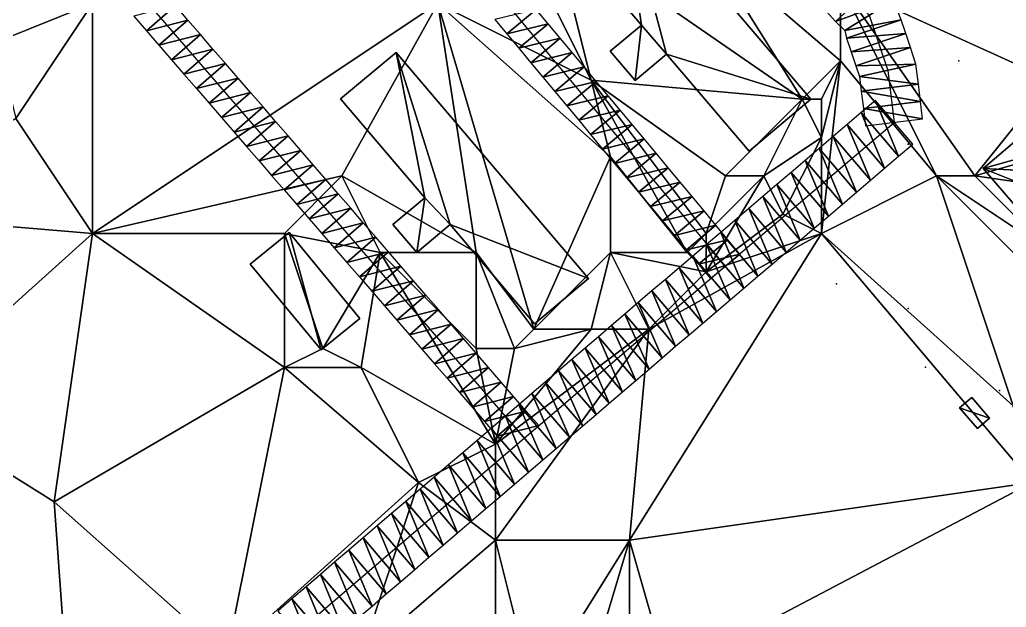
# Model space of a CAD drawing. Header units: metres. Extents: x -1103 to 901, y -902 to 905.
# Drawn here: x -311.6 to -208.7, y 645 to 706.3 of the extents above; entities that cross this region are included whole.
import ezdxf

# ---------------------------------------------------------------- set-up
doc = ezdxf.new("R2010")
doc.units = ezdxf.units.M
for name, color, linetype in [('OSM_BUILDING_FOOTPRINTS', 7, 'CONTINUOUS'), ('OSM_BUILDING_ROOFS', 1, 'CONTINUOUS'), ('OSM_BUILDING_WALLS', 8, 'CONTINUOUS'), ('OSM_ROAD_AXES', 2, 'CONTINUOUS'), ('OSM_ROAD_SURFACE', 9, 'CONTINUOUS'), ('OSM_TERRAIN', 3, 'CONTINUOUS'), ('OSM_TREES', 3, 'CONTINUOUS')]:
    doc.layers.add(name, color=color, linetype=linetype)

msp = doc.modelspace()

# ---------------------------------------------------------------- linework, layer by layer
at = {"layer": 'OSM_BUILDING_FOOTPRINTS'}
for points in [[(-255.62, 716.16, 8.9), (-249.16, 721.58, 8.9), (-229.11, 698, 8.9), (-235.54, 692.6, 8.9), (-244.15, 702.72, 8.9), (-247.43, 699.97, 8.9), (-250.02, 703.01, 8.9), (-246.75, 705.75, 8.9), (-255.62, 716.16, 8.9)], [(-278.14, 698.03, 10.08), (-272.35, 702.89, 10.08), (-252.28, 679.31, 10.08), (-257.92, 674.58, 10.08), (-266.72, 684.92, 10.08), (-270.19, 682.01, 10.08), (-272.68, 684.92, 10.08), (-269.36, 687.7, 10.08), (-278.14, 698.03, 10.08)], [(-211.13, 690.79, 6.24), (-199.08, 701.03, 6.24), (-194.35, 695.52, 6.24), (-200.54, 690.27, 6.24), (-195.64, 684.58, 6.24), (-201.5, 679.61, 6.24), (-211.13, 690.79, 6.24)], [(-287.56, 680.81, 10.57), (-283.52, 684.09, 10.57), (-276.15, 675.11, 10.57), (-280.18, 671.84, 10.57), (-287.56, 680.81, 10.57)], [(-212.32, 666.87, 8.24), (-210.47, 664.71, 8.24), (-211.73, 663.64, 8.24), (-213.58, 665.81, 8.24), (-212.32, 666.87, 8.24)]]:
    msp.add_polyline3d(points, close=True, dxfattribs=at)
at = {"layer": 'OSM_BUILDING_ROOFS'}
for points in [[(-249.16, 721.58, 17.3), (-255.62, 716.16, 17.3), (-246.75, 705.75, 17.3)], [(-244.15, 702.72, 17.3), (-229.11, 698, 17.3), (-249.16, 721.58, 17.3)], [(-244.15, 702.72, 17.3), (-249.16, 721.58, 17.3), (-246.75, 705.75, 17.3)], [(-246.75, 705.75, 17.3), (-250.02, 703.01, 17.3), (-247.43, 699.97, 17.3)], [(-246.75, 705.75, 17.3), (-247.43, 699.97, 17.3), (-244.15, 702.72, 17.3)], [(-272.35, 702.89, 18.48), (-278.14, 698.03, 18.48), (-269.36, 687.7, 18.48)], [(-266.72, 684.92, 18.48), (-252.28, 679.31, 18.48), (-272.35, 702.89, 18.48)], [(-266.72, 684.92, 18.48), (-272.35, 702.89, 18.48), (-269.36, 687.7, 18.48)], [(-244.15, 702.72, 17.3), (-235.54, 692.6, 17.3), (-229.11, 698, 17.3)], [(-211.13, 690.79, 11.44), (-194.35, 695.52, 11.44), (-199.08, 701.03, 11.44)], [(-211.13, 690.79, 11.44), (-200.54, 690.27, 11.44), (-194.35, 695.52, 11.44)], [(-211.13, 690.79, 11.44), (-201.5, 679.61, 11.44), (-195.64, 684.58, 11.44)], [(-211.13, 690.79, 11.44), (-195.64, 684.58, 11.44), (-200.54, 690.27, 11.44)], [(-269.36, 687.7, 18.48), (-272.68, 684.92, 18.48), (-270.19, 682.01, 18.48)], [(-269.36, 687.7, 18.48), (-270.19, 682.01, 18.48), (-266.72, 684.92, 18.48)], [(-266.72, 684.92, 18.48), (-257.92, 674.58, 18.48), (-252.28, 679.31, 18.48)], [(-283.52, 684.09, 15.78), (-287.56, 680.81, 15.78), (-280.18, 671.84, 15.78)], [(-283.52, 684.09, 15.78), (-280.18, 671.84, 15.78), (-276.15, 675.11, 15.78)], [(-210.47, 664.71, 18.24), (-212.32, 666.87, 18.24), (-213.58, 665.81, 18.24)], [(-210.47, 664.71, 18.24), (-213.58, 665.81, 18.24), (-211.73, 663.64, 18.24)]]:
    msp.add_3dface(points, dxfattribs=at)
at = {"layer": 'OSM_BUILDING_WALLS'}
for points in [[(-229.11, 698, 8.9), (-249.16, 721.58, 8.9), (-249.16, 721.58, 17.3)], [(-229.11, 698, 8.9), (-249.16, 721.58, 17.3), (-229.11, 698, 17.3)], [(-255.62, 716.16, 8.9), (-246.75, 705.75, 8.9), (-246.75, 705.75, 17.3)], [(-255.62, 716.16, 8.9), (-246.75, 705.75, 17.3), (-255.62, 716.16, 17.3)], [(-246.75, 705.75, 8.9), (-250.02, 703.01, 8.9), (-250.02, 703.01, 17.3)], [(-246.75, 705.75, 8.9), (-250.02, 703.01, 17.3), (-246.75, 705.75, 17.3)], [(-272.35, 702.89, 10.08), (-278.14, 698.03, 10.08), (-278.14, 698.03, 18.48)], [(-272.35, 702.89, 10.08), (-278.14, 698.03, 18.48), (-272.35, 702.89, 18.48)], [(-252.28, 679.31, 10.08), (-272.35, 702.89, 10.08), (-272.35, 702.89, 18.48)], [(-252.28, 679.31, 10.08), (-272.35, 702.89, 18.48), (-252.28, 679.31, 18.48)], [(-250.02, 703.01, 8.9), (-247.43, 699.97, 8.9), (-247.43, 699.97, 17.3)], [(-250.02, 703.01, 8.9), (-247.43, 699.97, 17.3), (-250.02, 703.01, 17.3)], [(-247.43, 699.97, 8.9), (-244.15, 702.72, 8.9), (-244.15, 702.72, 17.3)], [(-247.43, 699.97, 8.9), (-244.15, 702.72, 17.3), (-247.43, 699.97, 17.3)], [(-244.15, 702.72, 8.9), (-235.54, 692.6, 8.9), (-235.54, 692.6, 17.3)], [(-244.15, 702.72, 8.9), (-235.54, 692.6, 17.3), (-244.15, 702.72, 17.3)], [(-199.08, 701.03, 6.24), (-211.13, 690.79, 6.24), (-211.13, 690.79, 11.44)], [(-199.08, 701.03, 6.24), (-211.13, 690.79, 11.44), (-199.08, 701.03, 11.44)], [(-278.14, 698.03, 10.08), (-269.36, 687.7, 10.08), (-269.36, 687.7, 18.48)], [(-278.14, 698.03, 10.08), (-269.36, 687.7, 18.48), (-278.14, 698.03, 18.48)], [(-235.54, 692.6, 8.9), (-229.11, 698, 8.9), (-229.11, 698, 17.3)], [(-235.54, 692.6, 8.9), (-229.11, 698, 17.3), (-235.54, 692.6, 17.3)], [(-211.13, 690.79, 6.24), (-201.5, 679.61, 6.24), (-201.5, 679.61, 11.44)], [(-211.13, 690.79, 6.24), (-201.5, 679.61, 11.44), (-211.13, 690.79, 11.44)], [(-269.36, 687.7, 10.08), (-272.68, 684.92, 10.08), (-272.68, 684.92, 18.48)], [(-269.36, 687.7, 10.08), (-272.68, 684.92, 18.48), (-269.36, 687.7, 18.48)], [(-272.68, 684.92, 10.08), (-270.19, 682.01, 10.08), (-270.19, 682.01, 18.48)], [(-272.68, 684.92, 10.08), (-270.19, 682.01, 18.48), (-272.68, 684.92, 18.48)], [(-270.19, 682.01, 10.08), (-266.72, 684.92, 10.08), (-266.72, 684.92, 18.48)], [(-270.19, 682.01, 10.08), (-266.72, 684.92, 18.48), (-270.19, 682.01, 18.48)], [(-266.72, 684.92, 10.08), (-257.92, 674.58, 10.08), (-257.92, 674.58, 18.48)], [(-266.72, 684.92, 10.08), (-257.92, 674.58, 18.48), (-266.72, 684.92, 18.48)], [(-283.52, 684.09, 10.57), (-287.56, 680.81, 10.57), (-287.56, 680.81, 15.78)], [(-283.52, 684.09, 10.57), (-287.56, 680.81, 15.78), (-283.52, 684.09, 15.78)], [(-276.15, 675.11, 10.57), (-283.52, 684.09, 10.57), (-283.52, 684.09, 15.78)], [(-276.15, 675.11, 10.57), (-283.52, 684.09, 15.78), (-276.15, 675.11, 15.78)], [(-287.56, 680.81, 10.57), (-280.18, 671.84, 10.57), (-280.18, 671.84, 15.78)], [(-287.56, 680.81, 10.57), (-280.18, 671.84, 15.78), (-287.56, 680.81, 15.78)], [(-257.92, 674.58, 10.08), (-252.28, 679.31, 10.08), (-252.28, 679.31, 18.48)], [(-257.92, 674.58, 10.08), (-252.28, 679.31, 18.48), (-257.92, 674.58, 18.48)], [(-280.18, 671.84, 10.57), (-276.15, 675.11, 10.57), (-276.15, 675.11, 15.78)], [(-280.18, 671.84, 10.57), (-276.15, 675.11, 15.78), (-280.18, 671.84, 15.78)], [(-212.32, 666.87, 8.24), (-213.58, 665.81, 8.24), (-213.58, 665.81, 18.24)], [(-212.32, 666.87, 8.24), (-213.58, 665.81, 18.24), (-212.32, 666.87, 18.24)], [(-210.47, 664.71, 8.24), (-212.32, 666.87, 8.24), (-212.32, 666.87, 18.24)], [(-210.47, 664.71, 8.24), (-212.32, 666.87, 18.24), (-210.47, 664.71, 18.24)], [(-213.58, 665.81, 8.24), (-211.73, 663.64, 8.24), (-211.73, 663.64, 18.24)], [(-213.58, 665.81, 8.24), (-211.73, 663.64, 18.24), (-213.58, 665.81, 18.24)], [(-211.73, 663.64, 8.24), (-210.47, 664.71, 8.24), (-210.47, 664.71, 18.24)], [(-211.73, 663.64, 8.24), (-210.47, 664.71, 18.24), (-211.73, 663.64, 18.24)]]:
    msp.add_3dface(points, dxfattribs=at)
at = {"layer": 'OSM_ROAD_AXES'}
for points in [[(-259.88, 747.86, 13.76), (-241.38, 726.49, 12.46), (-223, 706.77, 9.89), (-221.08, 701.02, 9.78), (-220.41, 695.59, 9.65)], [(-291.76, 745.14, 12.84), (-238.02, 680.57, 11.68)], [(-311.25, 723.08, 12.97), (-258.99, 662.65, 13.54)], [(-321.37, 609.27, 10.55), (-258.99, 662.65, 13.54), (-245.15, 674.5, 12.75), (-238.02, 680.57, 11.68), (-220.41, 695.59, 9.65)]]:
    msp.add_polyline3d(points, dxfattribs=at)
at = {"layer": 'OSM_ROAD_SURFACE'}
for points in [[(-227.82, 707.54, 10.17), (-226.51, 706.13, 10.04), (-222.12, 710.22, 9.94)], [(-226.51, 706.13, 10.04), (-220.46, 708.37, 9.83), (-222.12, 710.22, 9.94)], [(-226.51, 706.13, 10.04), (-225.54, 705.17, 9.99), (-220.46, 708.37, 9.83)], [(-225.54, 705.17, 9.99), (-219.68, 706.28, 9.76), (-220.46, 708.37, 9.83)], [(-299.7, 706.66, 12.16), (-298.39, 705.15, 12.15), (-295.37, 707.77, 12.15)], [(-298.39, 705.15, 12.15), (-294.06, 706.26, 12.14), (-295.37, 707.77, 12.15)], [(-262.05, 706.32, 11.86), (-260.8, 704.82, 11.78), (-257.73, 707.38, 11.8)], [(-260.8, 704.82, 11.78), (-256.48, 705.88, 11.72), (-257.73, 707.38, 11.8)], [(-298.39, 705.15, 12.15), (-297.09, 703.64, 12.14), (-294.06, 706.26, 12.14)], [(-297.09, 703.64, 12.14), (-292.76, 704.75, 12.13), (-294.06, 706.26, 12.14)], [(-260.8, 704.82, 11.78), (-259.55, 703.32, 11.71), (-256.48, 705.88, 11.72)], [(-259.55, 703.32, 11.71), (-255.23, 704.38, 11.64), (-256.48, 705.88, 11.72)], [(-225.54, 705.17, 9.99), (-225.37, 704.38, 9.96), (-219.68, 706.28, 9.76)], [(-225.37, 704.38, 9.96), (-219.19, 704.85, 9.71), (-219.68, 706.28, 9.76)], [(-225.37, 704.38, 9.96), (-224.88, 702.94, 9.91), (-219.19, 704.85, 9.71)], [(-224.88, 702.94, 9.91), (-218.71, 703.41, 9.65), (-219.19, 704.85, 9.71)], [(-297.09, 703.64, 12.14), (-295.78, 702.13, 12.13), (-292.76, 704.75, 12.13)], [(-295.78, 702.13, 12.13), (-291.45, 703.24, 12.12), (-292.76, 704.75, 12.13)], [(-259.55, 703.32, 11.71), (-258.3, 701.82, 11.65), (-255.23, 704.38, 11.64)], [(-258.3, 701.82, 11.65), (-253.98, 702.87, 11.56), (-255.23, 704.38, 11.64)], [(-295.78, 702.13, 12.13), (-294.48, 700.62, 12.12), (-291.45, 703.24, 12.12)], [(-294.48, 700.62, 12.12), (-290.14, 701.73, 12.11), (-291.45, 703.24, 12.12)], [(-258.3, 701.82, 11.65), (-257.06, 700.31, 11.59), (-253.98, 702.87, 11.56)], [(-257.06, 700.31, 11.59), (-252.73, 701.37, 11.48), (-253.98, 702.87, 11.56)], [(-224.88, 702.94, 9.91), (-224.4, 701.5, 9.87), (-218.71, 703.41, 9.65)], [(-224.4, 701.5, 9.87), (-218.15, 701.65, 9.58), (-218.71, 703.41, 9.65)], [(-294.48, 700.62, 12.12), (-293.17, 699.11, 12.12), (-290.14, 701.73, 12.11)], [(-293.17, 699.11, 12.12), (-288.84, 700.22, 12.1), (-290.14, 701.73, 12.11)], [(-257.06, 700.31, 11.59), (-255.81, 698.81, 11.53), (-252.73, 701.37, 11.48)], [(-255.81, 698.81, 11.53), (-251.48, 699.87, 11.4), (-252.73, 701.37, 11.48)], [(-224.4, 701.5, 9.87), (-224.01, 700.38, 9.83), (-218.15, 701.65, 9.58)], [(-224.01, 700.38, 9.83), (-217.88, 699.57, 9.52), (-218.15, 701.65, 9.58)], [(-293.17, 699.11, 12.12), (-291.86, 697.6, 12.11), (-288.84, 700.22, 12.1)], [(-291.86, 697.6, 12.11), (-287.53, 698.71, 12.09), (-288.84, 700.22, 12.1)], [(-255.81, 698.81, 11.53), (-254.56, 697.31, 11.47), (-251.48, 699.87, 11.4)], [(-254.56, 697.31, 11.47), (-250.23, 698.37, 11.36), (-251.48, 699.87, 11.4)], [(-224.01, 700.38, 9.83), (-223.83, 698.84, 9.81), (-217.88, 699.57, 9.52)], [(-291.86, 697.6, 12.11), (-290.56, 696.09, 12.1), (-287.53, 698.71, 12.09)], [(-290.56, 696.09, 12.1), (-286.22, 697.2, 12.08), (-287.53, 698.71, 12.09)], [(-223.83, 698.84, 9.81), (-217.66, 697.76, 9.49), (-217.88, 699.57, 9.52)], [(-223.83, 698.84, 9.81), (-223.61, 697.03, 9.85), (-217.66, 697.76, 9.49)], [(-254.56, 697.31, 11.47), (-253.31, 695.81, 11.41), (-250.23, 698.37, 11.36)], [(-253.31, 695.81, 11.41), (-248.98, 696.87, 11.35), (-250.23, 698.37, 11.36)], [(-219.94, 692.05, 9.75), (-222.36, 697.87, 9.76), (-223.83, 696.62, 9.88)], [(-223.61, 697.03, 9.85), (-217.44, 695.95, 9.52), (-217.66, 697.76, 9.49)], [(-219.94, 692.05, 9.75), (-218.47, 693.3, 9.64), (-222.36, 697.87, 9.76)], [(-290.56, 696.09, 12.1), (-289.25, 694.58, 12.09), (-286.22, 697.2, 12.08)], [(-289.25, 694.58, 12.09), (-284.92, 695.69, 12.09), (-286.22, 697.2, 12.08)], [(-253.31, 695.81, 11.41), (-252.06, 694.31, 11.35), (-248.98, 696.87, 11.35)], [(-252.06, 694.31, 11.35), (-247.73, 695.36, 11.34), (-248.98, 696.87, 11.35)], [(-221.4, 690.8, 9.88), (-223.83, 696.62, 9.88), (-225.3, 695.37, 10.01)], [(-221.4, 690.8, 9.88), (-219.94, 692.05, 9.75), (-223.83, 696.62, 9.88)], [(-223.61, 697.03, 9.85), (-223.39, 695.22, 9.89), (-217.44, 695.95, 9.52)], [(-289.25, 694.58, 12.09), (-287.94, 693.07, 12.1), (-284.92, 695.69, 12.09)], [(-287.94, 693.07, 12.1), (-283.61, 694.18, 12.12), (-284.92, 695.69, 12.09)], [(-252.06, 694.31, 11.35), (-250.81, 692.81, 11.29), (-247.73, 695.36, 11.34)], [(-250.81, 692.81, 11.29), (-246.48, 693.86, 11.32), (-247.73, 695.36, 11.34)], [(-222.87, 689.55, 10.02), (-225.3, 695.37, 10.01), (-226.76, 694.12, 10.14)], [(-222.87, 689.55, 10.02), (-221.4, 690.8, 9.88), (-225.3, 695.37, 10.01)], [(-287.94, 693.07, 12.1), (-286.64, 691.56, 12.13), (-283.61, 694.18, 12.12)], [(-286.64, 691.56, 12.13), (-282.3, 692.66, 12.14), (-283.61, 694.18, 12.12)], [(-250.81, 692.81, 11.29), (-249.56, 691.3, 11.27), (-246.48, 693.86, 11.32)], [(-249.56, 691.3, 11.27), (-245.23, 692.36, 11.31), (-246.48, 693.86, 11.32)], [(-224.34, 688.3, 10.15), (-226.76, 694.12, 10.14), (-228.23, 692.87, 10.15)], [(-224.34, 688.3, 10.15), (-222.87, 689.55, 10.02), (-226.76, 694.12, 10.14)], [(-286.64, 691.56, 12.13), (-285.33, 690.05, 12.15), (-282.3, 692.66, 12.14)], [(-285.33, 690.05, 12.15), (-281, 691.15, 12.17), (-282.3, 692.66, 12.14)], [(-225.8, 687.05, 10.28), (-228.23, 692.87, 10.15), (-229.7, 691.61, 10.34)], [(-225.8, 687.05, 10.28), (-224.34, 688.3, 10.15), (-228.23, 692.87, 10.15)], [(-249.56, 691.3, 11.27), (-248.31, 689.8, 11.29), (-245.23, 692.36, 11.31)], [(-248.31, 689.8, 11.29), (-243.98, 690.86, 11.3), (-245.23, 692.36, 11.31)], [(-227.27, 685.8, 10.42), (-229.7, 691.61, 10.34), (-231.16, 690.36, 10.49)], [(-227.27, 685.8, 10.42), (-225.8, 687.05, 10.28), (-229.7, 691.61, 10.34)], [(-285.33, 690.05, 12.15), (-284.02, 688.54, 12.19), (-281, 691.15, 12.17)], [(-284.02, 688.54, 12.19), (-279.69, 689.64, 12.19), (-281, 691.15, 12.17)], [(-248.31, 689.8, 11.29), (-247.06, 688.3, 11.31), (-243.98, 690.86, 11.3)], [(-247.06, 688.3, 11.31), (-242.73, 689.36, 11.28), (-243.98, 690.86, 11.3)], [(-284.02, 688.54, 12.19), (-282.72, 687.03, 12.39), (-279.69, 689.64, 12.19)], [(-282.72, 687.03, 12.39), (-278.38, 688.13, 12.31), (-279.69, 689.64, 12.19)], [(-228.74, 684.54, 10.58), (-231.16, 690.36, 10.49), (-232.63, 689.11, 10.65)], [(-228.74, 684.54, 10.58), (-227.27, 685.8, 10.42), (-231.16, 690.36, 10.49)], [(-247.06, 688.3, 11.31), (-245.81, 686.8, 11.34), (-242.73, 689.36, 11.28)], [(-245.81, 686.8, 11.34), (-241.48, 687.86, 11.27), (-242.73, 689.36, 11.28)], [(-230.21, 683.29, 10.78), (-232.63, 689.11, 10.65), (-234.1, 687.86, 10.84)], [(-230.21, 683.29, 10.78), (-228.74, 684.54, 10.58), (-232.63, 689.11, 10.65)], [(-282.72, 687.03, 12.39), (-281.41, 685.52, 12.54), (-278.38, 688.13, 12.31)], [(-281.41, 685.52, 12.54), (-277.08, 686.62, 12.36), (-278.38, 688.13, 12.31)], [(-245.81, 686.8, 11.34), (-244.56, 685.3, 11.37), (-241.48, 687.86, 11.27)], [(-244.56, 685.3, 11.37), (-240.23, 686.35, 11.26), (-241.48, 687.86, 11.27)], [(-231.67, 682.04, 11), (-234.1, 687.86, 10.84), (-235.57, 686.61, 11.05)], [(-231.67, 682.04, 11), (-230.21, 683.29, 10.78), (-234.1, 687.86, 10.84)], [(-281.41, 685.52, 12.54), (-280.1, 684.01, 12.58), (-277.08, 686.62, 12.36)], [(-280.1, 684.01, 12.58), (-275.77, 685.11, 12.4), (-277.08, 686.62, 12.36)], [(-244.56, 685.3, 11.37), (-243.31, 683.8, 11.39), (-240.23, 686.35, 11.26)], [(-243.31, 683.8, 11.39), (-238.99, 684.85, 11.29), (-240.23, 686.35, 11.26)], [(-233.14, 680.79, 11.22), (-235.57, 686.61, 11.05), (-237.03, 685.36, 11.24)], [(-233.14, 680.79, 11.22), (-231.67, 682.04, 11), (-235.57, 686.61, 11.05)], [(-234.61, 679.54, 11.43), (-237.03, 685.36, 11.24), (-238.5, 684.1, 11.4)], [(-234.61, 679.54, 11.43), (-233.14, 680.79, 11.22), (-237.03, 685.36, 11.24)], [(-280.1, 684.01, 12.58), (-278.8, 682.5, 12.6), (-275.77, 685.11, 12.4)], [(-278.8, 682.5, 12.6), (-274.46, 683.6, 12.44), (-275.77, 685.11, 12.4)], [(-243.31, 683.8, 11.39), (-242.06, 682.29, 11.42), (-238.99, 684.85, 11.29)], [(-242.06, 682.29, 11.42), (-237.74, 683.35, 11.5), (-238.99, 684.85, 11.29)], [(-278.8, 682.5, 12.6), (-277.49, 680.98, 12.59), (-274.46, 683.6, 12.44)], [(-277.49, 680.98, 12.59), (-273.16, 682.09, 12.48), (-274.46, 683.6, 12.44)], [(-242.06, 682.29, 11.42), (-240.81, 680.79, 11.75), (-237.74, 683.35, 11.5)], [(-240.81, 680.79, 11.75), (-236.49, 681.85, 11.52), (-237.74, 683.35, 11.5)], [(-236.08, 678.29, 11.64), (-238.5, 684.1, 11.4), (-239.97, 682.85, 11.56)], [(-236.08, 678.29, 11.64), (-234.61, 679.54, 11.43), (-238.5, 684.1, 11.4)], [(-237.5, 677.07, 11.85), (-239.97, 682.85, 11.56), (-241.39, 681.64, 11.55)], [(-237.5, 677.07, 11.85), (-236.08, 678.29, 11.64), (-239.97, 682.85, 11.56)], [(-277.49, 680.98, 12.59), (-276.18, 679.47, 12.58), (-273.16, 682.09, 12.48)], [(-276.18, 679.47, 12.58), (-271.85, 680.58, 12.58), (-273.16, 682.09, 12.48)], [(-238.93, 675.86, 12.06), (-241.39, 681.64, 11.55), (-242.82, 680.42, 12.03)], [(-238.93, 675.86, 12.06), (-237.5, 677.07, 11.85), (-241.39, 681.64, 11.55)], [(-240.81, 680.79, 11.75), (-239.56, 679.29, 11.96), (-236.49, 681.85, 11.52)], [(-276.18, 679.47, 12.58), (-274.88, 677.96, 12.7), (-271.85, 680.58, 12.58)], [(-274.88, 677.96, 12.7), (-270.55, 679.07, 12.68), (-271.85, 680.58, 12.58)], [(-240.36, 674.64, 12.27), (-242.82, 680.42, 12.03), (-244.25, 679.21, 12.23)], [(-240.36, 674.64, 12.27), (-238.93, 675.86, 12.06), (-242.82, 680.42, 12.03)], [(-241.78, 673.43, 12.47), (-244.25, 679.21, 12.23), (-245.67, 678, 12.43)], [(-241.78, 673.43, 12.47), (-240.36, 674.64, 12.27), (-244.25, 679.21, 12.23)], [(-274.88, 677.96, 12.7), (-273.57, 676.45, 12.81), (-270.55, 679.07, 12.68)], [(-273.57, 676.45, 12.81), (-269.24, 677.56, 12.78), (-270.55, 679.07, 12.68)], [(-273.57, 676.45, 12.81), (-272.26, 674.94, 12.9), (-269.24, 677.56, 12.78)], [(-272.26, 674.94, 12.9), (-267.93, 676.05, 12.88), (-269.24, 677.56, 12.78)], [(-243.21, 672.22, 12.68), (-245.67, 678, 12.43), (-247.1, 676.78, 12.63)], [(-243.21, 672.22, 12.68), (-241.78, 673.43, 12.47), (-245.67, 678, 12.43)], [(-272.26, 674.94, 12.9), (-270.96, 673.43, 12.99), (-267.93, 676.05, 12.88)], [(-270.96, 673.43, 12.99), (-266.62, 674.54, 12.98), (-267.93, 676.05, 12.88)], [(-244.59, 671.03, 12.88), (-247.1, 676.78, 12.63), (-248.49, 675.59, 12.78)], [(-244.59, 671.03, 12.88), (-243.21, 672.22, 12.68), (-247.1, 676.78, 12.63)], [(-245.97, 669.85, 13.08), (-248.49, 675.59, 12.78), (-249.87, 674.41, 12.92)], [(-245.97, 669.85, 13.08), (-244.59, 671.03, 12.88), (-248.49, 675.59, 12.78)], [(-270.96, 673.43, 12.99), (-269.65, 671.92, 13.08), (-266.62, 674.54, 12.98)], [(-269.65, 671.92, 13.08), (-265.32, 673.03, 13.07), (-266.62, 674.54, 12.98)], [(-247.35, 668.67, 13.19), (-249.87, 674.41, 12.92), (-251.25, 673.22, 13.02)], [(-247.35, 668.67, 13.19), (-245.97, 669.85, 13.08), (-249.87, 674.41, 12.92)], [(-269.65, 671.92, 13.08), (-268.34, 670.41, 13.18), (-265.32, 673.03, 13.07)], [(-268.34, 670.41, 13.18), (-264.01, 671.52, 13.16), (-265.32, 673.03, 13.07)], [(-248.74, 667.48, 13.25), (-251.25, 673.22, 13.02), (-252.64, 672.04, 13.09)], [(-248.74, 667.48, 13.25), (-247.35, 668.67, 13.19), (-251.25, 673.22, 13.02)], [(-250.12, 666.3, 13.31), (-252.64, 672.04, 13.09), (-254.02, 670.86, 13.16)], [(-250.12, 666.3, 13.31), (-248.74, 667.48, 13.25), (-252.64, 672.04, 13.09)], [(-268.34, 670.41, 13.18), (-267.04, 668.9, 13.27), (-264.01, 671.52, 13.16)], [(-267.04, 668.9, 13.27), (-262.7, 670, 13.19), (-264.01, 671.52, 13.16)], [(-251.5, 665.11, 13.37), (-254.02, 670.86, 13.16), (-255.41, 669.67, 13.24)], [(-251.5, 665.11, 13.37), (-250.12, 666.3, 13.31), (-254.02, 670.86, 13.16)], [(-267.04, 668.9, 13.27), (-265.73, 667.39, 13.36), (-262.7, 670, 13.19)], [(-265.73, 667.39, 13.36), (-261.4, 668.49, 13.22), (-262.7, 670, 13.19)], [(-252.89, 663.93, 13.43), (-255.41, 669.67, 13.24), (-256.79, 668.49, 13.3)], [(-252.89, 663.93, 13.43), (-251.5, 665.11, 13.37), (-255.41, 669.67, 13.24)], [(-265.73, 667.39, 13.36), (-264.42, 665.88, 13.46), (-261.4, 668.49, 13.22)], [(-264.42, 665.88, 13.46), (-260.09, 666.98, 13.32), (-261.4, 668.49, 13.22)], [(-254.27, 662.74, 13.49), (-256.79, 668.49, 13.3), (-258.18, 667.3, 13.36)], [(-254.27, 662.74, 13.49), (-252.89, 663.93, 13.43), (-256.79, 668.49, 13.3)], [(-264.42, 665.88, 13.46), (-263.12, 664.37, 13.55), (-260.09, 666.98, 13.32)], [(-263.12, 664.37, 13.55), (-258.79, 665.47, 13.48), (-260.09, 666.98, 13.32)], [(-255.66, 661.56, 13.56), (-258.18, 667.3, 13.36), (-259.56, 666.12, 13.41)], [(-255.66, 661.56, 13.56), (-254.27, 662.74, 13.49), (-258.18, 667.3, 13.36)], [(-257.04, 660.38, 13.63), (-259.56, 666.12, 13.41), (-260.94, 664.93, 13.47)], [(-257.04, 660.38, 13.63), (-255.66, 661.56, 13.56), (-259.56, 666.12, 13.41)], [(-263.12, 664.37, 13.55), (-261.81, 662.86, 13.62), (-258.79, 665.47, 13.48)], [(-258.53, 659.1, 13.71), (-260.94, 664.93, 13.47), (-262.43, 663.66, 13.59)], [(-261.81, 662.86, 13.62), (-257.48, 663.96, 13.52), (-258.79, 665.47, 13.48)], [(-258.53, 659.1, 13.71), (-257.04, 660.38, 13.63), (-260.94, 664.93, 13.47)], [(-260.01, 657.83, 13.79), (-262.43, 663.66, 13.59), (-263.91, 662.39, 13.63)], [(-260.01, 657.83, 13.79), (-258.53, 659.1, 13.71), (-262.43, 663.66, 13.59)], [(-261.81, 662.86, 13.62), (-260.5, 661.35, 13.67), (-257.48, 663.96, 13.52)], [(-261.5, 656.56, 13.86), (-263.91, 662.39, 13.63), (-265.4, 661.12, 13.67)], [(-261.5, 656.56, 13.86), (-260.01, 657.83, 13.79), (-263.91, 662.39, 13.63)], [(-262.98, 655.29, 13.91), (-265.4, 661.12, 13.67), (-266.88, 659.85, 13.7)], [(-262.98, 655.29, 13.91), (-261.5, 656.56, 13.86), (-265.4, 661.12, 13.67)], [(-264.47, 654.02, 13.94), (-266.88, 659.85, 13.7), (-268.37, 658.58, 13.74)], [(-264.47, 654.02, 13.94), (-262.98, 655.29, 13.91), (-266.88, 659.85, 13.7)], [(-265.95, 652.75, 13.89), (-268.37, 658.58, 13.74), (-269.85, 657.31, 13.74)], [(-265.95, 652.75, 13.89), (-264.47, 654.02, 13.94), (-268.37, 658.58, 13.74)], [(-267.44, 651.48, 13.83), (-269.85, 657.31, 13.74), (-271.34, 656.04, 13.67)], [(-267.44, 651.48, 13.83), (-265.95, 652.75, 13.89), (-269.85, 657.31, 13.74)], [(-268.92, 650.21, 13.77), (-271.34, 656.04, 13.67), (-272.82, 654.76, 13.59)], [(-268.92, 650.21, 13.77), (-267.44, 651.48, 13.83), (-271.34, 656.04, 13.67)], [(-270.41, 648.94, 13.71), (-272.82, 654.76, 13.59), (-274.31, 653.49, 13.51)], [(-270.41, 648.94, 13.71), (-268.92, 650.21, 13.77), (-272.82, 654.76, 13.59)], [(-271.89, 647.66, 13.65), (-274.31, 653.49, 13.51), (-275.79, 652.22, 13.42)], [(-271.89, 647.66, 13.65), (-270.41, 648.94, 13.71), (-274.31, 653.49, 13.51)], [(-273.38, 646.39, 13.6), (-275.79, 652.22, 13.42), (-277.28, 650.95, 13.34)], [(-273.38, 646.39, 13.6), (-271.89, 647.66, 13.65), (-275.79, 652.22, 13.42)], [(-274.86, 645.12, 13.52), (-277.28, 650.95, 13.34), (-278.76, 649.68, 13.26)], [(-274.86, 645.12, 13.52), (-273.38, 646.39, 13.6), (-277.28, 650.95, 13.34)], [(-276.35, 643.85, 13.44), (-278.76, 649.68, 13.26), (-280.25, 648.41, 13.17)], [(-276.35, 643.85, 13.44), (-274.86, 645.12, 13.52), (-278.76, 649.68, 13.26)], [(-277.83, 642.58, 13.36), (-280.25, 648.41, 13.17), (-281.74, 647.14, 13.09)], [(-277.83, 642.58, 13.36), (-276.35, 643.85, 13.44), (-280.25, 648.41, 13.17)], [(-279.32, 641.31, 13.28), (-281.74, 647.14, 13.09), (-283.22, 645.87, 13.01)], [(-279.32, 641.31, 13.28), (-277.83, 642.58, 13.36), (-281.74, 647.14, 13.09)], [(-280.8, 640.04, 13.19), (-283.22, 645.87, 13.01), (-284.7, 644.6, 12.93)], [(-280.8, 640.04, 13.19), (-279.32, 641.31, 13.28), (-283.22, 645.87, 13.01)]]:
    msp.add_3dface(points, dxfattribs=at)
at = {"layer": 'OSM_TERRAIN'}
for points in [[(-314, 704, 12.93), (-304, 708, 12.13), (-316, 724, 13.54)], [(-252, 700, 11.37), (-260, 716, 12.11), (-268, 708, 12)], [(-252, 700, 11.37), (-256, 716, 11.12), (-260, 716, 12.11)], [(-252, 700, 11.37), (-230, 698, 11.02), (-256, 716, 11.12)], [(-230, 698, 11.02), (-240, 714, 11.01), (-256, 716, 11.12)], [(-230, 698, 11.02), (-226, 702, 9.82), (-240, 714, 11.01)], [(-226, 702, 9.82), (-226, 710, 10.11), (-240, 714, 11.01)], [(-216, 690, 9.5), (-212, 690, 8.97), (-226, 710, 10.11)], [(-212, 690, 8.97), (-204, 700, 8.8), (-226, 710, 10.11)], [(-226, 702, 9.82), (-216, 690, 9.5), (-226, 710, 10.11)], [(-204, 700, 8.8), (-200, 708, 8.56), (-226, 710, 10.11)], [(-312, 696, 12.57), (-304, 708, 12.13), (-314, 704, 12.93)], [(-312, 696, 12.57), (-304, 684, 12.06), (-304, 708, 12.13)], [(-278, 690, 12.15), (-268, 708, 12), (-304, 684, 12.06)], [(-304, 708, 12.13), (-304, 684, 12.06), (-268, 708, 12)], [(-278, 690, 12.15), (-264, 682, 12.11), (-268, 708, 12)], [(-264, 682, 12.11), (-258, 674, 12.22), (-268, 708, 12)], [(-258, 674, 12.22), (-250, 692, 11.2), (-268, 708, 12)], [(-250, 692, 11.2), (-252, 700, 11.37), (-268, 708, 12)], [(-228, 698, 10.75), (-226, 702, 9.82), (-230, 698, 11.02)], [(-228, 684, 10.47), (-226, 702, 9.82), (-228, 694, 10.02)], [(-228, 684, 10.47), (-216, 690, 9.5), (-226, 702, 9.82)], [(-228, 694, 10.02), (-226, 702, 9.82), (-228, 698, 10.75)], [(-242, 682, 11.37), (-252, 700, 11.37), (-250, 692, 11.2)], [(-242, 682, 11.37), (-240, 684, 11.35), (-252, 700, 11.37)], [(-240, 684, 11.35), (-238, 690, 10.74), (-252, 700, 11.37)], [(-252, 700, 11.37), (-238, 690, 10.74), (-230, 698, 11.02)], [(-212, 690, 8.97), (-198, 694, 8.83), (-204, 700, 8.8)], [(-238, 690, 10.74), (-234, 690, 10.57), (-230, 698, 11.02)], [(-234, 690, 10.57), (-228, 694, 10.02), (-230, 698, 11.02)], [(-228, 694, 10.02), (-228, 698, 10.75), (-230, 698, 11.02)], [(-304, 684, 12.06), (-312, 696, 12.57), (-328, 686, 13.09)], [(-232, 686, 10.85), (-228, 694, 10.02), (-234, 690, 10.57)], [(-232, 686, 10.85), (-228, 684, 10.47), (-228, 694, 10.02)], [(-212, 690, 8.97), (-198, 688, 8.81), (-198, 694, 8.83)], [(-258, 674, 12.22), (-250, 682, 12.09), (-250, 692, 11.2)], [(-250, 682, 12.09), (-242, 682, 11.37), (-250, 692, 11.2)], [(-304, 684, 12.06), (-284, 684, 12.64), (-278, 690, 12.15)], [(-274, 682, 12.47), (-278, 690, 12.15), (-284, 684, 12.64)], [(-274, 682, 12.47), (-264, 682, 12.11), (-278, 690, 12.15)], [(-240, 684, 11.35), (-240, 680, 11.91), (-234, 690, 10.57)], [(-240, 680, 11.91), (-232, 686, 10.85), (-234, 690, 10.57)], [(-240, 684, 11.35), (-234, 690, 10.57), (-238, 690, 10.74)], [(-228, 684, 10.47), (-208, 666, 10.06), (-216, 690, 9.5)], [(-208, 666, 10.06), (-204, 678, 9.36), (-216, 690, 9.5)], [(-204, 678, 9.36), (-204, 682, 8.87), (-216, 690, 9.5)], [(-216, 690, 9.5), (-204, 682, 8.87), (-212, 690, 8.97)], [(-204, 682, 8.87), (-198, 688, 8.81), (-212, 690, 8.97)], [(-324, 666, 11.72), (-304, 684, 12.06), (-328, 686, 13.09)], [(-240, 680, 11.91), (-228, 684, 10.47), (-232, 686, 10.85)], [(-308, 656, 11.79), (-304, 684, 12.06), (-324, 666, 11.72)], [(-308, 656, 11.79), (-284, 670, 12.96), (-304, 684, 12.06)], [(-284, 670, 12.96), (-284, 684, 12.64), (-304, 684, 12.06)], [(-284, 684, 12.64), (-284, 670, 12.96), (-280, 672, 12.66)], [(-280, 672, 12.66), (-274, 682, 12.47), (-284, 684, 12.64)], [(-248, 652, 13.98), (-228, 684, 10.47), (-246, 674, 12.87)], [(-248, 652, 13.98), (-206, 658, 9.81), (-228, 684, 10.47)], [(-246, 674, 12.87), (-228, 684, 10.47), (-240, 680, 11.91)], [(-240, 680, 11.91), (-240, 684, 11.35), (-242, 682, 11.37)], [(-228, 684, 10.47), (-206, 658, 9.81), (-208, 666, 10.06)], [(-280, 672, 12.66), (-276, 670, 13.05), (-274, 682, 12.47)], [(-262, 662, 13.63), (-274, 682, 12.47), (-276, 670, 13.05)], [(-262, 662, 13.63), (-264, 672, 13.09), (-274, 682, 12.47)], [(-264, 672, 13.09), (-264, 682, 12.11), (-274, 682, 12.47)], [(-264, 672, 13.09), (-260, 672, 12.85), (-264, 682, 12.11)], [(-260, 672, 12.85), (-258, 674, 12.22), (-264, 682, 12.11)], [(-252, 674, 12.94), (-250, 682, 12.09), (-258, 674, 12.22)], [(-246, 674, 12.87), (-250, 682, 12.09), (-252, 674, 12.94)], [(-246, 674, 12.87), (-240, 680, 11.91), (-250, 682, 12.09)], [(-250, 682, 12.09), (-240, 680, 11.91), (-242, 682, 11.37)], [(-262, 652, 13.99), (-248, 652, 13.98), (-246, 674, 12.87)], [(-262, 652, 13.99), (-246, 674, 12.87), (-262, 662, 13.63)], [(-262, 662, 13.63), (-246, 674, 12.87), (-252, 674, 12.94)], [(-262, 662, 13.63), (-252, 674, 12.94), (-260, 672, 12.85)], [(-260, 672, 12.85), (-252, 674, 12.94), (-258, 674, 12.22)], [(-284, 670, 12.96), (-276, 670, 13.05), (-280, 672, 12.66)], [(-262, 662, 13.63), (-260, 672, 12.85), (-264, 672, 13.09)], [(-290, 640, 12.58), (-284, 670, 12.96), (-308, 656, 11.79)], [(-270, 658, 13.69), (-284, 670, 12.96), (-290, 640, 12.58)], [(-270, 658, 13.69), (-276, 670, 13.05), (-284, 670, 12.96)], [(-270, 658, 13.69), (-262, 662, 13.63), (-276, 670, 13.05)], [(-306, 628, 10.58), (-324, 666, 11.72), (-324, 638, 10.18)], [(-306, 628, 10.58), (-308, 656, 11.79), (-324, 666, 11.72)], [(-270, 658, 13.69), (-262, 652, 13.99), (-262, 662, 13.63)], [(-290, 640, 12.58), (-276, 640, 13.44), (-270, 658, 13.69)], [(-276, 640, 13.44), (-262, 652, 13.99), (-270, 658, 13.69)], [(-244, 638, 13.73), (-206, 658, 9.81), (-248, 652, 13.98)], [(-244, 638, 13.73), (-208, 632, 9.73), (-206, 658, 9.81)], [(-306, 628, 10.58), (-290, 640, 12.58), (-308, 656, 11.79)], [(-276, 640, 13.44), (-262, 634, 13.85), (-262, 652, 13.99)], [(-262, 634, 13.85), (-258, 636, 13.94), (-262, 652, 13.99)], [(-248, 652, 13.98), (-262, 652, 13.99), (-258, 636, 13.94)], [(-258, 636, 13.94), (-254, 632, 13.7), (-248, 652, 13.98)], [(-254, 632, 13.7), (-248, 634, 13.85), (-248, 652, 13.98)], [(-248, 652, 13.98), (-248, 634, 13.85), (-244, 638, 13.73)]]:
    msp.add_3dface(points, dxfattribs=at)
at = {"layer": 'OSM_TREES'}
for p in [(-213.67, 702.01, 9.32), (-218.93, 693.3, 9.6), (-241.76, 678.33, 12.18), (-226.42, 678.75, 10.6), (-218.93, 676.18, 10.27), (-217.15, 670.05, 10.2), (-209.43, 667.62, 10.07)]:
    msp.add_point(p, dxfattribs=at)

doc.saveas('drawing.dxf')
